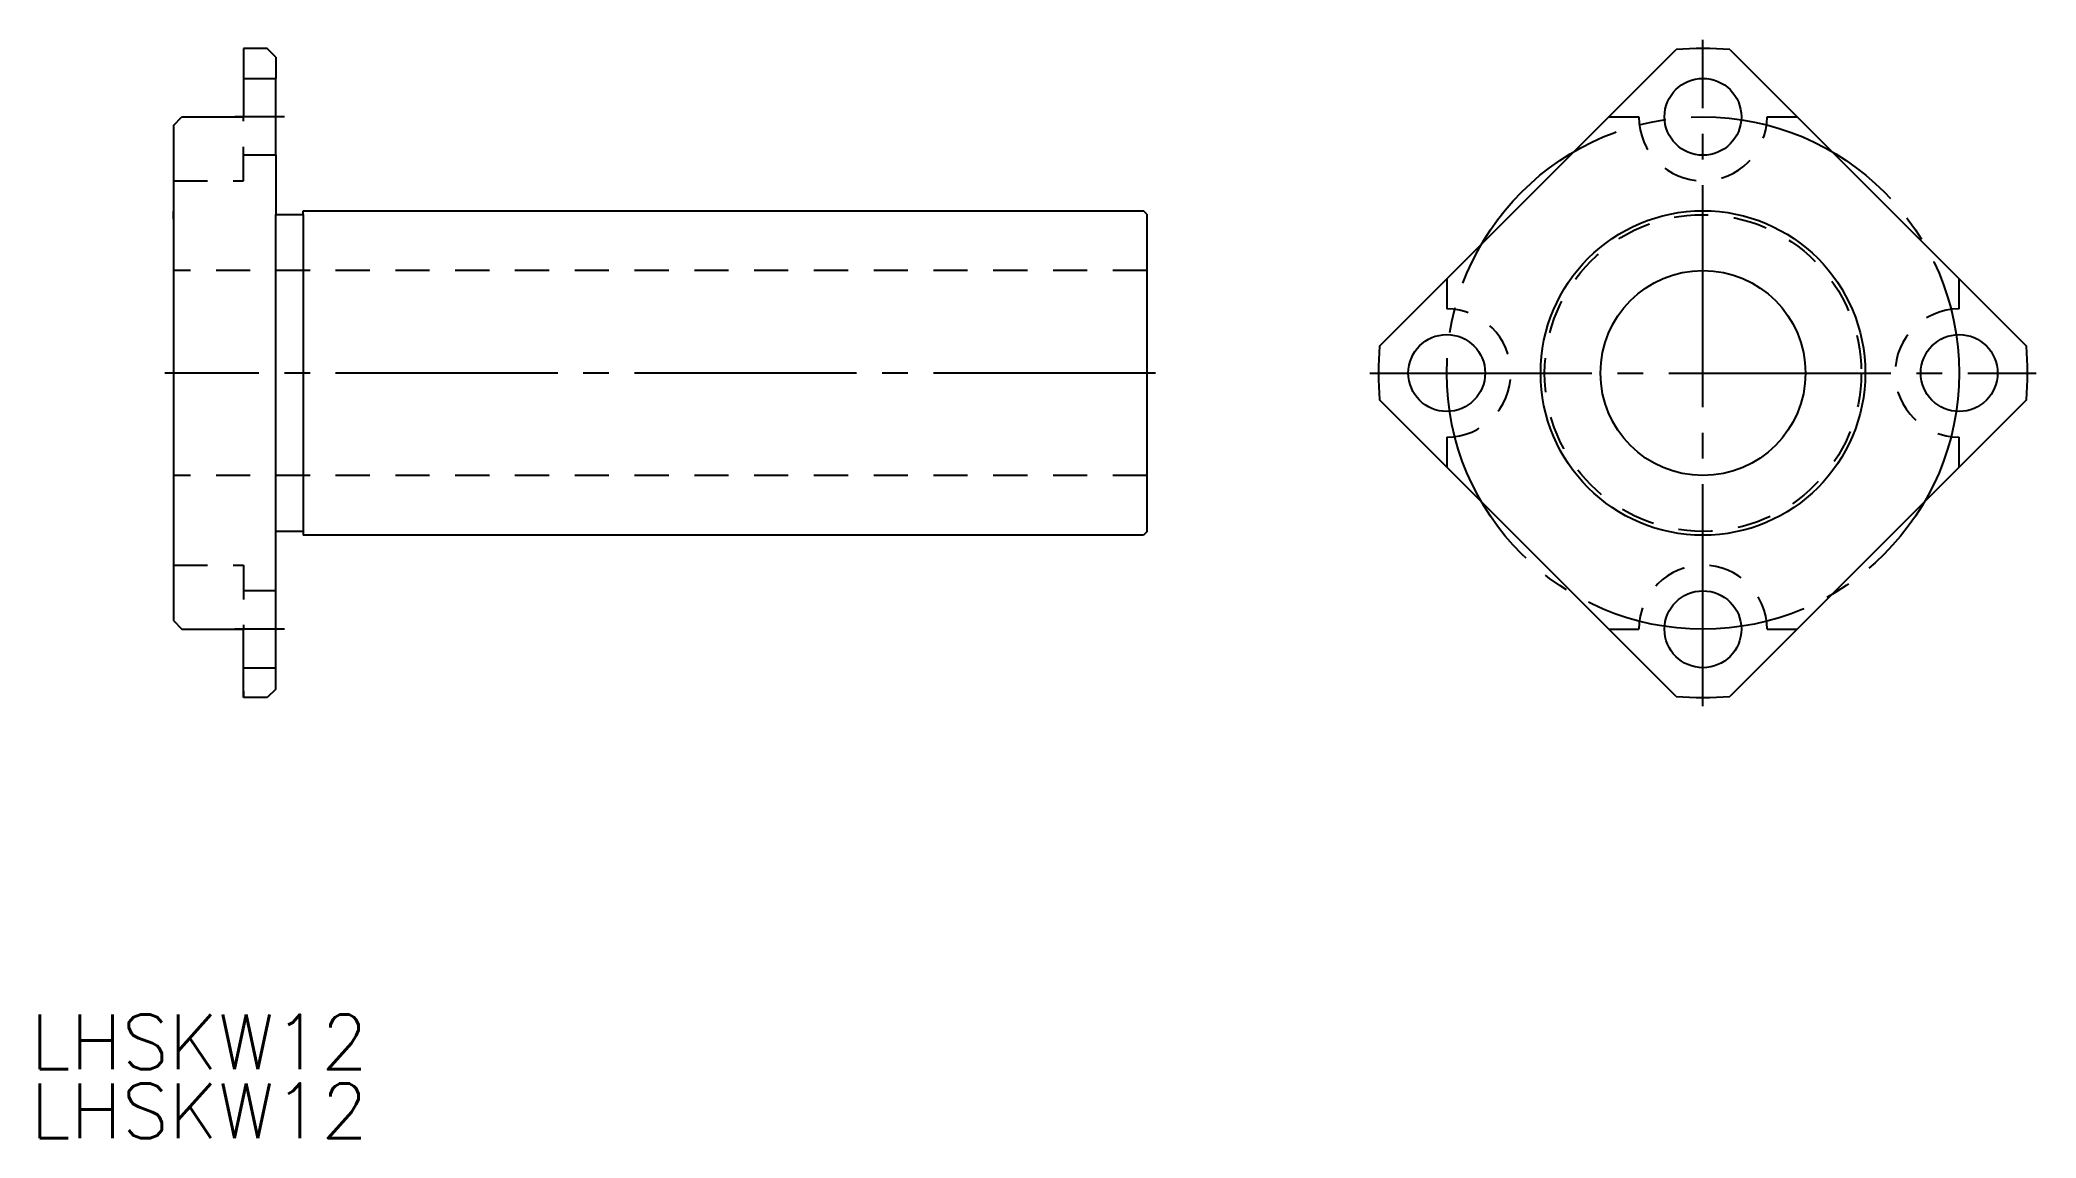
# Model space of a CAD drawing. Extents: x 114 to 231, y 113 to 177.
import ezdxf

# ---------------------------------------------------------------- set-up
doc = ezdxf.new("R2010")
doc.units = 0
doc.linetypes.add('CENTER', pattern=[17.5, 13, -1.5, 1.5, -1.5])
doc.linetypes.add('DASHED', pattern=[3.5, 2, -1.5])
doc.layers.get('0').update_dxf_attribs({"linetype": 'CONTINUOUS'})
doc.layers.add('CENTER', color=1, linetype='CENTER')
doc.styles.get("Standard").update_dxf_attribs({"font": 'txt.shx', "bigfont": '@extfont2.shx'})

msp = doc.modelspace()

# ---------------------------------------------------------------- linework, layer by layer
at = {"color": 7, "linetype": 'CONTINUOUS'}
for p, q in [((127.64, 176.76), (126.24, 176.76)), ((126.24, 176.76), (126.24, 172.76)), ((128.14, 176.26), (127.64, 176.76)), ((192.76, 159.33), (210.12, 176.7)), ((213.26, 176.7), (230.63, 159.33)), ((128.14, 176.26), (128.14, 175.01)), ((128.14, 170.51), (128.14, 175.01)), ((122.14, 172.25), (122.64, 172.76)), ((122.14, 172.25), (122.14, 143.27)), ((122.64, 172.76), (126.24, 172.76)), ((128.14, 170.51), (128.14, 168.06)), ((122.14, 166.76), (122.14, 167.21)), ((128.14, 168.06), (128.14, 167.04)), ((129.74, 167.26), (178.94, 167.26)), ((129.74, 167.04), (129.74, 167.26)), ((179.14, 167.06), (178.94, 167.26)), ((128.14, 167.04), (129.74, 167.04)), ((128.14, 139.26), (128.14, 167.04)), ((129.74, 167.04), (129.74, 148.26)), ((179.14, 167.06), (179.14, 166.76)), ((179.14, 166.76), (179.14, 148.46)), ((210.12, 138.83), (192.76, 156.19)), ((230.63, 156.19), (213.26, 138.83)), ((129.74, 148.49), (128.14, 148.49)), ((179.14, 148.46), (178.94, 148.26)), ((178.94, 148.26), (129.74, 148.26)), ((122.14, 143.27), (122.64, 142.76)), ((122.64, 142.76), (126.24, 142.76)), ((126.24, 138.76), (126.24, 142.76)), ((126.24, 139.14), (126.24, 138.76)), ((128.14, 139.26), (127.64, 138.76)), ((127.64, 138.76), (126.24, 138.76))]:
    msp.add_line(p, q, dxfattribs=at)
at = {"color": 3, "linetype": 'DASHED'}
for p, q in [((126.24, 175.01), (128.14, 175.01)), ((126.24, 169.01), (126.24, 172.76)), ((206.19, 172.76), (207.94, 172.76)), ((215.44, 172.76), (217.2, 172.76)), ((128.14, 170.51), (126.24, 170.51)), ((122.14, 169.01), (126.24, 169.01)), ((179.14, 163.76), (122.14, 163.76)), ((196.69, 163.27), (196.69, 161.51)), ((226.69, 161.51), (226.69, 163.27)), ((196.69, 154.01), (196.69, 152.26)), ((226.69, 152.26), (226.69, 154.01)), ((179.14, 151.76), (122.14, 151.76)), ((122.14, 146.51), (126.24, 146.51)), ((126.24, 146.51), (126.24, 142.76)), ((128.14, 145.01), (126.24, 145.01)), ((206.19, 142.76), (207.94, 142.76)), ((215.44, 142.76), (217.2, 142.76)), ((126.24, 140.51), (128.14, 140.51))]:
    msp.add_line(p, q, dxfattribs=at)
at = {"color": 7, "linetype": 'CONTINUOUS'}
for centre, radius in [((211.69, 172.76), 2.25), ((211.69, 157.76), 9.5), ((211.69, 157.76), 6), ((196.69, 157.76), 2.25), ((226.69, 157.76), 2.25), ((211.69, 142.76), 2.25)]:
    msp.add_circle(centre, radius, dxfattribs=at)
at = {"color": 3, "linetype": 'DASHED'}
msp.add_circle((211.69, 157.76), 9.27, dxfattribs=at)
at = {"color": 7, "linetype": 'CONTINUOUS'}
for start, end in [(85.2566, 94.7434), (175.2566, 184.7434), (355.2566, 4.7434), (265.2566, 274.7434)]:
    msp.add_arc((211.69, 157.76), 19, start, end, dxfattribs=at)
at = {"color": 3, "linetype": 'DASHED'}
for centre, start, end in [((211.69, 172.76), 180, 0), ((196.69, 157.76), 270, 90), ((226.69, 157.76), 90, 270), ((211.69, 142.76), 0, 180)]:
    msp.add_arc(centre, 3.75, start, end, dxfattribs=at)
at = {"layer": 'CENTER', "color": 1, "linetype": 'CENTER'}
for p, q in [((211.69, 138.26), (211.69, 177.26)), ((128.64, 172.76), (125.74, 172.76)), ((179.64, 157.76), (121.64, 157.76)), ((192.19, 157.76), (231.19, 157.76)), ((128.64, 142.76), (125.74, 142.76))]:
    msp.add_line(p, q, dxfattribs=at)
msp.add_circle((211.69, 157.76), 15, dxfattribs=at)

# ---------------------------------------------------------------- texts
at = {"color": 7, "linetype": 'CONTINUOUS'}
for p in [(113.78, 117), (113.78, 112.97)]:
    msp.add_text('LHSKW12', height=3.2, dxfattribs=at).set_placement(p)

doc.saveas('drawing.dxf')
